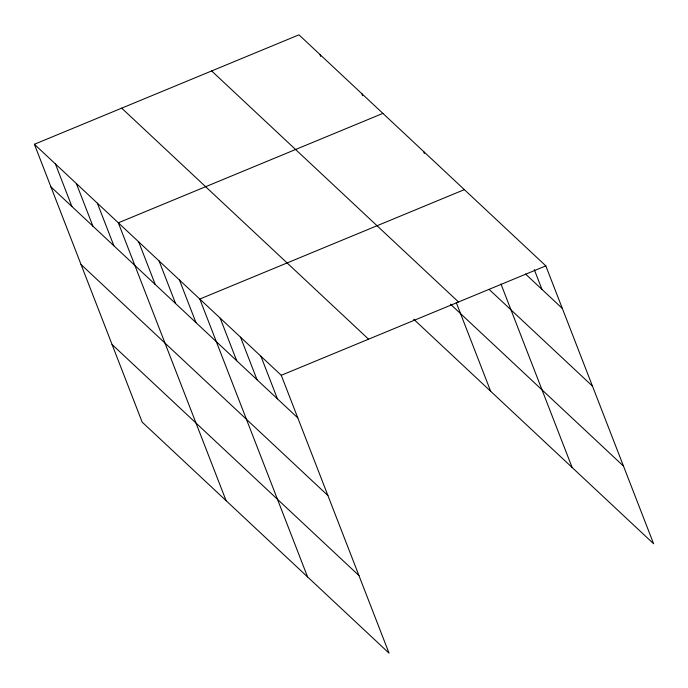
<?xml version="1.0" encoding="UTF-8"?>
<svg xmlns="http://www.w3.org/2000/svg" width="688" height="688" viewBox="0 0 688 688"><rect width="100%" height="100%" fill="white"/><g stroke="black" fill="none" stroke-linecap="round" stroke-linejoin="round"><path stroke-width="1.03" d="M34.4 144.265L281.272 375.295L389.047 653.161L142.175 422.131L34.4 144.265L298.953 34.839L545.825 265.869L653.6 543.735L413.72 319.258M382.889 113.391L118.336 222.817L226.111 500.683M464.357 189.63L199.804 299.056L307.579 576.922M281.272 375.295L545.825 265.869M525.537 274.03L562.354 308.482M489.065 289.347L592.463 386.114M211.646 70.95L458.518 301.98M450.451 304.165L623.491 466.103M121.699 108.154L368.57 339.184M50.929 186.878L297.801 417.908M81.038 264.51L327.909 495.541M112.067 344.499L358.938 575.529M534.292 269.601L541.981 289.424M500.959 283.998L572.132 467.496M423.619 151.506L424.393 153.493M456.29 302.625L490.664 391.257M361.905 93.749L362.671 95.735M319.937 54.481L320.703 56.459M260.907 356.229L277.436 398.842M240.533 337.172L257.063 379.785M220.169 318.114L236.698 360.727M179.439 279.99L195.968 322.603M159.074 260.933L175.595 303.546M138.701 241.875L155.23 284.488M97.352 203.175L113.881 245.788M76.368 183.541L92.897 226.154M55.384 163.899L71.913 206.512"/></g></svg>
